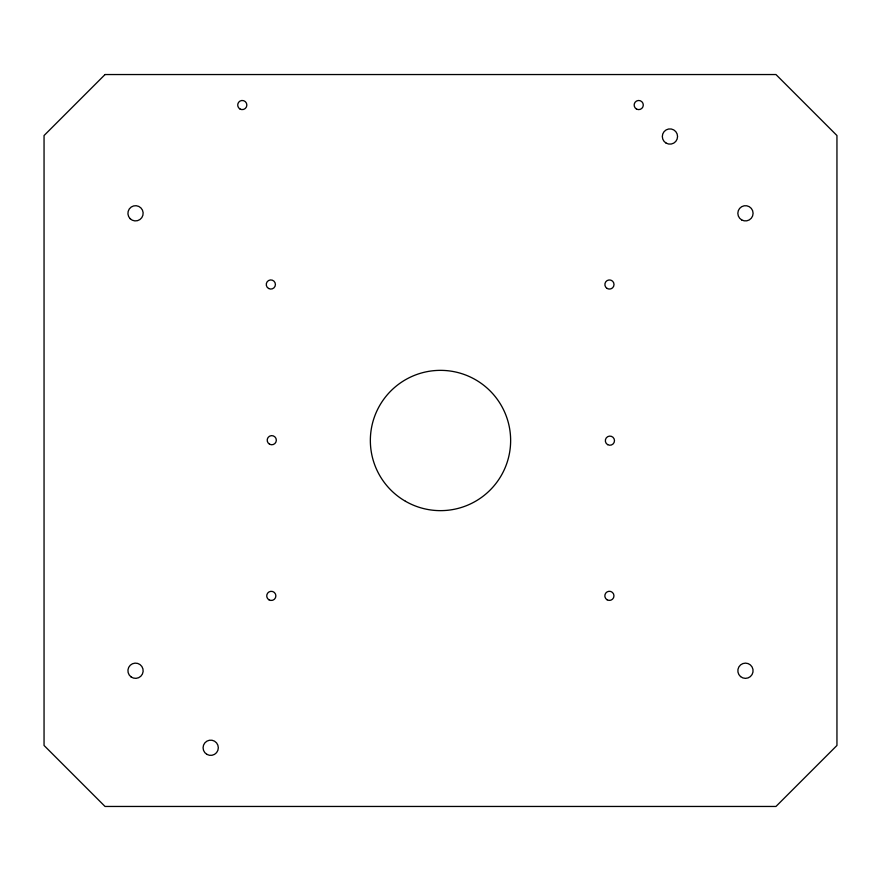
<?xml version="1.0" encoding="UTF-8"?>
<svg xmlns="http://www.w3.org/2000/svg" width="881" height="881" viewBox="0 0 881 881"><rect width="100%" height="100%" fill="white"/><g stroke="black" fill="none" stroke-linecap="round" stroke-linejoin="round"><path stroke-width="1.32" d="M105.037 74.544L44.05 135.542L44.05 745.458L105.037 806.456L775.963 806.456L836.95 745.458L836.95 135.542L775.963 74.544L105.037 74.544M206.881 754.367A7.621 7.621 0 0 0 218.323 747.76A7.621 7.621 0 0 0 206.881 741.163A7.621 7.621 0 0 0 206.881 754.367M666.124 143.118A7.621 7.621 0 0 0 677.566 136.522A7.621 7.621 0 0 0 666.124 129.914A7.621 7.621 0 0 0 666.124 143.118M130.146 218.697A7.621 7.621 0 0 0 142.898 215.272A7.621 7.621 0 0 0 133.571 205.945A7.621 7.621 0 0 0 130.146 218.697M740.547 676.575A7.621 7.621 0 0 0 752.969 672.082A7.621 7.621 0 0 0 742.87 663.58A7.621 7.621 0 0 0 740.547 676.575M239.984 109.002A4.57 4.57 0 0 0 246.845 105.037A4.57 4.57 0 0 0 239.984 101.084A4.57 4.57 0 0 0 239.984 109.002M636.434 109.002A4.57 4.57 0 0 0 643.295 105.037A4.57 4.57 0 0 0 636.434 101.084A4.57 4.57 0 0 0 636.434 109.002M405.425 501.245A70.139 70.139 0 0 0 510.639 440.5A70.139 70.139 0 0 0 405.425 379.755A70.139 70.139 0 0 0 405.425 501.245M269.013 599.851A4.57 4.57 0 0 0 275.874 595.886A4.57 4.57 0 0 0 269.013 591.922A4.57 4.57 0 0 0 269.013 599.851M607.108 599.807A4.57 4.57 0 0 0 613.969 595.853A4.57 4.57 0 0 0 607.108 591.889A4.57 4.57 0 0 0 607.108 599.807M607.626 444.63A4.57 4.57 0 0 0 614.486 440.665A4.57 4.57 0 0 0 607.626 436.712A4.57 4.57 0 0 0 607.626 444.63M268.551 288.461A4.57 4.57 0 0 0 275.412 284.508A4.57 4.57 0 0 0 268.551 280.543A4.57 4.57 0 0 0 268.551 288.461M607.163 288.472A4.57 4.57 0 0 0 614.024 284.508A4.57 4.57 0 0 0 607.163 280.554A4.57 4.57 0 0 0 607.163 288.472M269.476 444.156A4.57 4.57 0 0 0 276.337 440.192A4.57 4.57 0 0 0 269.476 436.238A4.57 4.57 0 0 0 269.476 444.156M741.648 219.909A7.621 7.621 0 0 0 753.09 213.301A7.621 7.621 0 0 0 741.648 206.705A7.621 7.621 0 0 0 741.648 219.909M131.038 676.894A7.621 7.621 0 0 0 143.118 671.564A7.621 7.621 0 0 0 132.458 663.767A7.621 7.621 0 0 0 131.038 676.894"/></g></svg>
